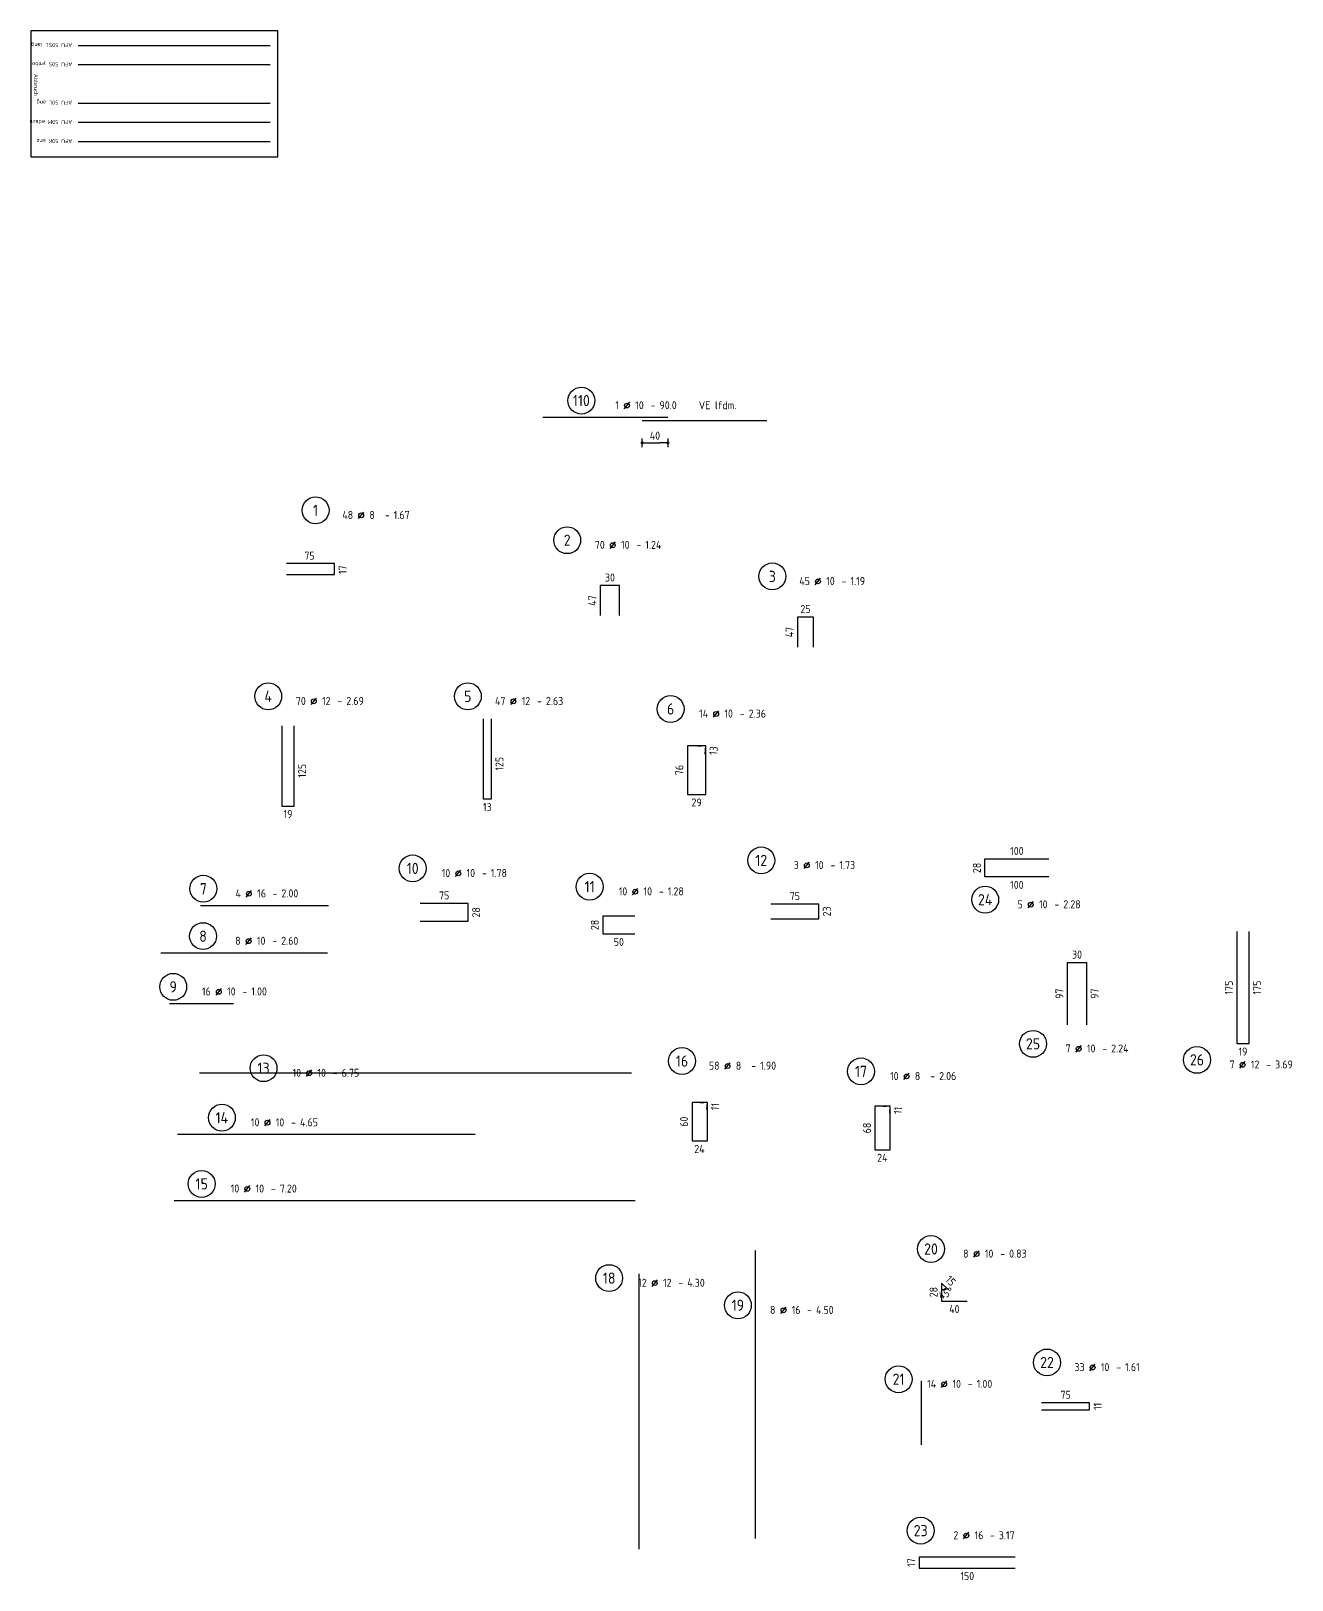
# Model space of a CAD drawing. Extents: x 40 to 130.5, y -19 to 13.9.
# Drawn here: x 110.82 to 130.52, y -10.86 to 13.33 of the extents above; entities that cross this region are included whole.
import ezdxf
from ezdxf.enums import TextEntityAlignment as Align

# ---------------------------------------------------------------- set-up
doc = ezdxf.new("R2010")
doc.units = 0
doc.header["$LTSCALE"] = 0.5
doc.linetypes.add('AUSGEZOGEN', pattern=[1000.01, 1000, 0.01])
for name, color, linetype in [('AFU', 7, 'Continuous'), ('MASSE', 7, 'Continuous'), ('RND', 7, 'Continuous')]:
    doc.layers.add(name, color=color, linetype=linetype)
doc.styles.add('txt', font='isocp.shx')
doc.linetypes.add('ABBRUCH', pattern='A,0.15,-0.15,["x",Standard,S=0.07,R=0,X=-0.1,Y=-0.0238],-0.005', length=0.305)
doc.linetypes.add('AFU_50K', pattern='A,0.15,["/",Standard,S=0.2,R=0,X=-0.01,Y=-0.1],0.07,["/",Standard,S=0.2,R=0,X=-0.01,Y=-0.1],0.15', length=0.37)
doc.linetypes.add('AFU_50L', pattern='A,0.75,["/",Standard,S=0.2,R=0,X=-0.01,Y=-0.1],0.07,["/",Standard,S=0.2,R=0,X=-0.01,Y=-0.1],0.75', length=1.57)
doc.linetypes.add('AFU_50M', pattern='A,0.45,["/",Standard,S=0.2,R=0,X=-0.01,Y=-0.1],0.07,["/",Standard,S=0.2,R=0,X=-0.01,Y=-0.1],0.45', length=0.97)
doc.linetypes.add('AFU_50S', pattern='A,0,-0.15,["/",Standard,S=0.2,R=0,X=-0.01,Y=-0.1],0,-0.07,["/",Standard,S=0.2,R=0,X=-0.01,Y=-0.1],-0.15', length=0.37)
doc.linetypes.add('AFU_50SL', pattern='A,0,-0.75,["/",Standard,S=0.2,R=0,X=-0.01,Y=-0.1],0,-0.07,["/",Standard,S=0.2,R=0,X=-0.01,Y=-0.1],-0.75', length=1.57)
doc.dimstyles.new('DOT_I', dxfattribs={"dimscale": 0.5, "dimtxt": 0.25, "dimasz": 0.25, "dimexe": 0.1, "dimexo": 0.3, "dimgap": 0.1, "dimtad": 1, "dimdec": 3, "dimzin": 3, "dimtxsty": 'txt', "dimblk": 'DOT', "dimblk1": 'DOT', "dimblk2": 'DOT', "dimsah": 1, "dimcen": 0.1, "dimse1": 1, "dimse2": 1, "dimazin": 0, "dimtfac": 1, "dimtdec": 4, "dimtix": 1, "dimtmove": 2, "dimatfit": 3, "dimfxl": 0, "dimtvp": 1, "dimtolj": 1, "dimtzin": 0, "dimarcsym": 0})

# ---------------------------------------------------------------- blocks, each defined once
blk = doc.blocks.new('RND_AUSZ')
at = {"layer": 'RND', "color": 7, "linetype": 'Continuous'}
blk.add_line((1.341, 0.262), (1.509, 0.466), dxfattribs=at)
at = {"layer": 'RND', "color": 1, "linetype": 'Continuous'}
blk.add_circle((0, 0.52), 0.42, dxfattribs=at)
at = {"layer": 'RND', "color": 7, "linetype": 'Continuous'}
blk.add_circle((1.425, 0.364), 0.075, dxfattribs=at)
at = {"layer": 'RND', "color": 7, "linetype": 'Continuous', "style": 'txt'}
blk.add_text('-', height=0.25, dxfattribs=at).set_placement((2.163, 0.25))
for tag, p in [('WIEOFT', (-0.536, 0.25)), ('STK', (1.174, 0.25))]:
    blk.add_attdef(tag, text='', height=0.25, dxfattribs=at).set_placement(p, align=Align.RIGHT)
at = {"layer": 'RND', "color": 1, "linetype": 'Continuous', "style": 'txt'}
blk.add_attdef('POS', text='', height=0.35, dxfattribs=at).set_placement((0, 0.52), align=Align.MIDDLE)
at = {"layer": 'RND', "color": 7, "linetype": 'Continuous', "style": 'txt'}
for tag, p in [('DS', (1.683, 0.25)), ('LANG', (2.441, 0.25)), ('TEXT', (3.669, 0.25))]:
    blk.add_attdef(tag, p, '', height=0.25, dxfattribs=at)
blk = doc.blocks.new('DOT')
at = {"layer": 'MASSE', "color": 7, "linetype": 'Continuous'}
for p, q in [((0, 0), (-1, 0)), ((0, 0.54), (0, -0.54))]:
    blk.add_line(p, q, dxfattribs=at)
at = {"layer": 'MASSE', "color": 7, "linetype": 'Continuous', "const_width": 0.2}
blk.add_lwpolyline([(-0.1, 0, 1), (0.1, 0, 1)], format="xyb", close=True, dxfattribs=at)
blk = doc.blocks.new('*D34')
at = {"layer": 'DEFPOINTS', "color": 0, "linetype": 'AUSGEZOGEN', "transparency": 16777216}
for p in [(120.365, 7.247), (120.765, 7.247), (120.765, 6.897)]:
    blk.add_point(p, dxfattribs=at)
at = {"layer": 'RND', "color": 0, "linetype": 'AUSGEZOGEN', "lineweight": -2, "transparency": 16777216}
blk.add_line((120.49, 6.897), (120.64, 6.897), dxfattribs=at)
at = {"layer": 'RND', "color": 0, "linetype": 'AUSGEZOGEN', "lineweight": -2, "transparency": 16777216, "xscale": 0.125, "yscale": 0.125, "zscale": 0.125, "rotation": 180}
blk.add_blockref('DOT', (120.365, 6.897), dxfattribs=at)
at = {"layer": 'RND', "color": 0, "linetype": 'AUSGEZOGEN', "lineweight": -2, "transparency": 16777216, "xscale": 0.125, "yscale": 0.125, "zscale": 0.125}
blk.add_blockref('DOT', (120.765, 6.897), dxfattribs=at)
at = {"layer": 'RND', "color": 0, "linetype": 'AUSGEZOGEN', "transparency": 16777216, "insert": (120.565, 7.01), "char_height": 0.125, "attachment_point": 5, "style": 'txt'}
blk.add_mtext('\\A1;40', dxfattribs=at)
blk = doc.blocks.new('*D37')
at = {"layer": 'DEFPOINTS', "color": 0, "linetype": 'AUSGEZOGEN', "transparency": 16777216}
for p in [(125.043, -6.227), (125.096, -6.28), (125.043, -6.367), (125.069, -6.323)]:
    blk.add_point(p, dxfattribs=at)
at = {"layer": 'RND', "color": 0, "linetype": 'AUSGEZOGEN', "lineweight": -2, "transparency": 16777216}
blk.add_arc((125.043, -6.227), 0.1, 270, 315, dxfattribs=at)
at = {"layer": 'RND', "color": 0, "linetype": 'AUSGEZOGEN', "transparency": 16777216, "insert": (125.11, -6.388), "char_height": 0.125, "attachment_point": 5, "rotation": 22.5, "style": 'txt'}
blk.add_mtext('\\A1;45°', dxfattribs=at)

msp = doc.modelspace()

# ---------------------------------------------------------------- linework, layer by layer
at = {"layer": 'AFU', "color": 8, "linetype": 'AFU_50SL'}
msp.add_line((111.5517, 13.1036), (114.5517, 13.1036), dxfattribs=at)
at = {"layer": 'AFU', "color": 8, "linetype": 'AFU_50S'}
msp.add_line((111.5517, 12.8036), (114.5517, 12.8036), dxfattribs=at)
at = {"layer": 'AFU', "color": 8, "linetype": 'AFU_50L'}
msp.add_line((111.5517, 12.2036), (114.5517, 12.2036), dxfattribs=at)
at = {"layer": 'AFU', "color": 8, "linetype": 'AFU_50M'}
msp.add_line((111.5517, 11.9036), (114.5517, 11.9036), dxfattribs=at)
at = {"layer": 'AFU', "color": 8, "linetype": 'AFU_50K'}
msp.add_line((111.5517, 11.6036), (114.5517, 11.6036), dxfattribs=at)
at = {"layer": 'AFU', "color": 8, "linetype": 'ABBRUCH'}
msp.add_lwpolyline([(114.6703, 13.3297), (110.8157, 13.3297), (110.8157, 11.363), (114.6703, 11.363)], close=True, dxfattribs=at)
at = {"layer": 'RND', "color": 1, "linetype": 'AUSGEZOGEN'}
for points in [[(118.8153, 7.2974), (120.7653, 7.2974)], [(120.3653, 7.2474), (122.3153, 7.2474)], [(114.8094, 4.8403), (115.5594, 4.8403), (115.5594, 5.0103), (114.8094, 5.0103)], [(120.0112, 4.1983), (120.0112, 4.6683), (119.7112, 4.6683), (119.7112, 4.1983)], [(123.0422, 3.7068), (123.0422, 4.1768), (122.7922, 4.1768), (122.7922, 3.7068)], [(114.7363, 2.4752), (114.7363, 1.2252), (114.9263, 1.2252), (114.9263, 2.4752)], [(117.8807, 2.585), (117.8807, 1.335), (118.0107, 1.335), (118.0107, 2.585)], [(121.3495, 2.0362), (121.3608, 2.1657), (121.0708, 2.1657), (121.0708, 1.4057), (121.3608, 1.4057), (121.3608, 2.1657), (121.2313, 2.1544)], [(126.7195, 0.118), (125.7195, 0.118), (125.7195, 0.398), (126.7195, 0.398)], [(113.4641, -0.3272), (115.4641, -0.3272)], [(116.8962, -0.5759), (117.6462, -0.5759), (117.6462, -0.2959), (116.8962, -0.2959)], [(122.3753, -0.5357), (123.1253, -0.5357), (123.1253, -0.3057), (122.3753, -0.3057)], [(120.2502, -0.4929), (119.7502, -0.4929), (119.7502, -0.7729), (120.2502, -0.7729)], [(129.6564, -0.7354), (129.6564, -2.4854), (129.8464, -2.4854), (129.8464, -0.7354)], [(112.8466, -1.0672), (115.4466, -1.0672)], [(127.0094, -2.1907), (127.0094, -1.2207), (127.3094, -1.2207), (127.3094, -2.1907)], [(112.9782, -1.859), (113.9782, -1.859)], [(113.4478, -2.9419), (120.1978, -2.9419)], [(121.3754, -3.5149), (121.385, -3.4053), (121.145, -3.4053), (121.145, -4.0053), (121.385, -4.0053), (121.385, -3.4053), (121.2754, -3.4149)], [(124.2322, -3.5731), (124.2418, -3.4635), (124.0018, -3.4635), (124.0018, -4.1435), (124.2418, -4.1435), (124.2418, -3.4635), (124.1322, -3.4731)], [(113.1075, -3.9027), (117.7575, -3.9027)], [(113.0546, -4.9368), (120.2546, -4.9368)], [(122.1358, -10.2154), (122.1358, -5.7154)], [(120.3171, -10.3821), (120.3171, -6.0821)], [(125.1491, -6.3328), (125.043, -6.2268), (125.043, -6.5068), (125.443, -6.5068)], [(124.7283, -8.7528), (124.7283, -7.7528)], [(126.6062, -8.2059), (127.3562, -8.2059), (127.3562, -8.0959), (126.6062, -8.0959)], [(126.1943, -10.5061), (124.6943, -10.5061), (124.6943, -10.6761), (126.1943, -10.6761)]]:
    msp.add_lwpolyline(points, dxfattribs=at)

# ---------------------------------------------------------------- block references
at = {"layer": 'RND', "color": 7, "linetype": 'AUSGEZOGEN', "xscale": 0.5, "yscale": 0.5, "zscale": 0.5}
for p, values in [((119.4153, 7.2974), {'POS': '110', 'STK': '1', 'DS': '10', 'LANG': '90.0', 'TEXT': 'VE lfdm.'}), ((115.2622, 5.5827), {'POS': '1', 'STK': '48', 'DS': '8', 'LANG': '1.67'}), ((119.1935, 5.1165), {'POS': '2', 'STK': '70', 'DS': '10', 'LANG': '1.24'}), ((122.399, 4.551), {'POS': '3', 'STK': '45', 'DS': '10', 'LANG': '1.19'}), ((114.5225, 2.6789), {'POS': '4', 'STK': '70', 'DS': '12', 'LANG': '2.69'}), ((117.6413, 2.6778), {'POS': '5', 'STK': '47', 'DS': '12', 'LANG': '2.63'}), ((120.8088, 2.4805), {'POS': '6', 'STK': '14', 'DS': '10', 'LANG': '2.36'}), ((122.2258, 0.1157), {'POS': '12', 'STK': '3', 'DS': '10', 'LANG': '1.73'}), ((116.7798, -0.0092), {'POS': '10', 'STK': '10', 'DS': '10', 'LANG': '1.78'}), ((113.5085, -0.3272), {'POS': '7', 'STK': '4', 'DS': '16', 'LANG': '2.00'}), ((119.5446, -0.2954), {'POS': '11', 'STK': '10', 'DS': '10', 'LANG': '1.28'}), ((120.9879, -3.0181), {'POS': '16', 'STK': '58', 'DS': '8', 'LANG': '1.90'}), ((123.7845, -3.1797), {'POS': '17', 'STK': '10', 'DS': '8', 'LANG': '2.06'}), ((126.6903, -7.7262), {'POS': '22', 'STK': '33', 'DS': '10', 'LANG': '1.61'}), ((124.3715, -7.9876), {'POS': '21', 'STK': '14', 'DS': '10', 'LANG': '1.00'}), ((124.717, -10.3518), {'POS': '23', 'STK': '2', 'DS': '16', 'LANG': '3.17'})]:
    msp.add_blockref('RND_AUSZ', p, dxfattribs=at).add_auto_attribs(values)
at = {"layer": 'RND', "color": 1, "linetype": 'AUSGEZOGEN', "xscale": 0.5, "yscale": 0.5, "zscale": 0.5}
for p, values in [((125.7242, -0.4976), {'POS': '24', 'STK': '5', 'DS': '10', 'LANG': '2.28'}), ((113.0381, -1.859), {'POS': '9', 'STK': '16', 'DS': '10', 'LANG': '1.00'}), ((126.4725, -2.7494), {'POS': '25', 'STK': '7', 'DS': '10', 'LANG': '2.24'}), ((114.4496, -3.1296), {'POS': '13', 'STK': '10', 'DS': '10', 'LANG': '6.75'}), ((129.0341, -2.9995), {'POS': '26', 'STK': '7', 'DS': '12', 'LANG': '3.69'}), ((113.7984, -3.9027), {'POS': '14', 'STK': '10', 'DS': '10', 'LANG': '4.65'}), ((113.4828, -4.9368), {'POS': '15', 'STK': '10', 'DS': '10', 'LANG': '7.20'}), ((124.8778, -5.9535), {'POS': '20', 'STK': '8', 'DS': '10', 'LANG': '0.83'}), ((119.8493, -6.4085), {'POS': '18', 'STK': '12', 'DS': '12', 'LANG': '4.30'}), ((121.8604, -6.8327), {'POS': '19', 'STK': '8', 'DS': '16', 'LANG': '4.50'})]:
    msp.add_blockref('RND_AUSZ', p, dxfattribs=at).add_auto_attribs(values)
at = {"layer": 'RND', "color": 102, "linetype": 'AUSGEZOGEN', "xscale": 0.5, "yscale": 0.5, "zscale": 0.5}
msp.add_blockref('RND_AUSZ', (113.5044, -1.0672), dxfattribs=at).add_auto_attribs({'POS': '8', 'STK': '8', 'DS': '10', 'LANG': '2.60'})

# ---------------------------------------------------------------- texts
at = {"layer": 'AFU', "color": 8, "linetype": 'AFU_50SL', "style": 'txt'}
msp.add_text('AFU 50SL lang', height=0.0625, rotation=180, dxfattribs=at).set_placement((111.4605, 13.1412))
at = {"layer": 'AFU', "color": 8, "linetype": 'AFU_50S', "style": 'txt'}
msp.add_text('AFU 50S ymbol', height=0.0625, rotation=180, dxfattribs=at).set_placement((111.4605, 12.8412))
at = {"layer": 'AFU', "color": 8, "linetype": 'ABBRUCH', "style": 'txt'}
msp.add_text('Abbruch', height=0.0625, rotation=270, dxfattribs=at).set_placement((110.861, 12.6603))
at = {"layer": 'AFU', "color": 8, "linetype": 'AFU_50L', "style": 'txt'}
msp.add_text('AFU 50L ang', height=0.0625, rotation=180, dxfattribs=at).set_placement((111.4605, 12.2412))
at = {"layer": 'AFU', "color": 8, "linetype": 'AFU_50M', "style": 'txt'}
msp.add_text('AFU 50M edium', height=0.0625, rotation=180, dxfattribs=at).set_placement((111.4605, 11.9412))
at = {"layer": 'AFU', "color": 8, "linetype": 'AFU_50K', "style": 'txt'}
msp.add_text('AFU 50K urz', height=0.0625, rotation=180, dxfattribs=at).set_placement((111.4605, 11.6412))
at = {"layer": 'RND', "color": 7, "linetype": 'AUSGEZOGEN', "style": 'txt'}
for s, p in [('75', (115.1679, 5.1353)), ('30', (119.8612, 4.7933)), ('25', (122.9172, 4.3018)), ('13', (117.9457, 1.21)), ('29', (121.2158, 1.2807)), ('19', (114.8313, 1.1002)), ('100', (126.2195, 0.523)), ('100', (126.2195, -0.007)), ('75', (117.2712, -0.1709)), ('75', (122.7503, -0.1807)), ('50', (120.0002, -0.8979)), ('30', (127.1594, -1.0957)), ('19', (129.7514, -2.6104)), ('24', (121.26, -4.1303)), ('24', (124.1168, -4.2685)), ('40', (125.243, -6.6318)), ('75', (126.9812, -7.9709)), ('150', (125.4443, -10.8011))]:
    msp.add_text(s, height=0.125, dxfattribs=at).set_placement(p, align=Align.MIDDLE)
for s, rotation, p in [('17', 90, (115.6844, 4.9153)), ('47', 90, (119.5862, 4.4333)), ('47', 90, (122.6672, 3.9418)), ('125', 90, (118.1357, 1.885)), ('13', 84.99986, (121.4797, 2.09)), ('125', 90, (115.0513, 1.7752)), ('76', 90, (120.9458, 1.7857)), ('28', 90, (125.5945, 0.258)), ('28', 90, (117.7712, -0.4359)), ('23', 90, (123.2503, -0.4207)), ('28', 90, (119.6252, -0.6329)), ('97', 90, (126.8844, -1.7057)), ('97', 90, (127.4344, -1.7057)), ('175', 90, (129.5314, -1.6104)), ('175', 90, (129.9714, -1.6104)), ('11', 84.99986, (121.5047, -3.471)), ('11', 84.99986, (124.3615, -3.5292)), ('60', 90, (121.02, -3.7053)), ('68', 90, (123.8768, -3.8035)), ('15', 315, (125.1844, -6.1914)), ('28', 90, (124.918, -6.3668)), ('11', 90, (127.4812, -8.1509)), ('17', 90, (124.5693, -10.5911))]:
    msp.add_text(s, height=0.125, rotation=rotation, dxfattribs=at).set_placement(p, align=Align.MIDDLE)

# ---------------------------------------------------------------- dimensions: what is measured, and where the dimension line sits
at = {"layer": 'RND', "color": 7, "linetype": 'AUSGEZOGEN'}
dim = msp.add_linear_dim(base=(120.7653, 6.8974), p1=(120.3653, 7.2474), p2=(120.7653, 7.2474), dimstyle='DOT_I', override={"dimdec": 0, "dimlfac": 100}, dxfattribs=at)
dim.commit()
dim.dimension.update_dxf_attribs({"geometry": '*D34', "text_midpoint": (120.5653, 7.0099)})
dim = msp.add_angular_dim_3p(base=(125.0689, -6.3234), center=(125.043, -6.2268), p1=(125.043, -6.3668), p2=(125.0961, -6.2798), dimstyle='DOT_I', override={"dimdec": 2, "dimadec": 0}, dxfattribs=at)
dim.commit()
dim.dimension.update_dxf_attribs({"geometry": '*D37', "text_midpoint": (125.11, -6.3885), "dimtype": 165})

doc.saveas('drawing.dxf')
